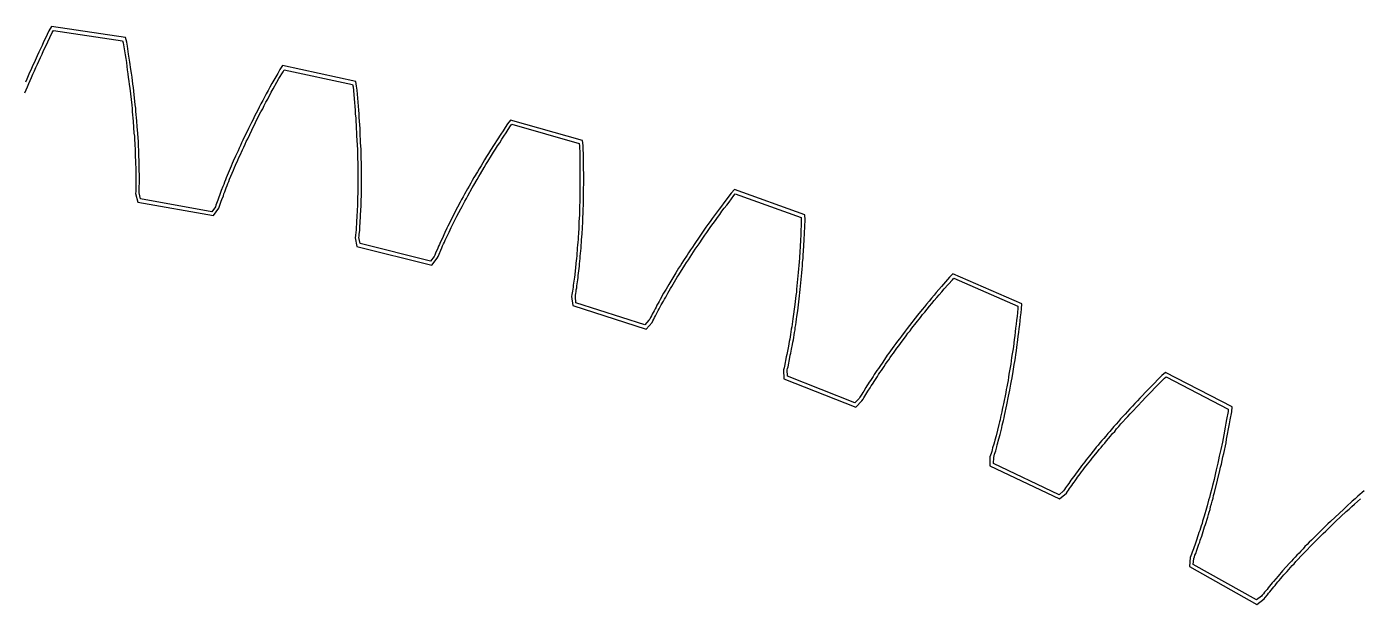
# Model space of a CAD drawing. Extents: x 0 to 2, y 0 to 2.
# Drawn here: x 1.1268 to 1.5072, y 1.8266 to 1.9915 of the extents above; entities that cross this region are included whole.
import ezdxf

# ---------------------------------------------------------------- set-up
doc = ezdxf.new("R2010")
doc.units = 0
doc.layers.get('0').update_dxf_attribs({"linetype": 'CONTINUOUS'})

msp = doc.modelspace()

# ---------------------------------------------------------------- linework, layer by layer
at = {"color": 0}
for points in [[(1.1263, 1.9726), (1.12706, 1.97433), (1.12739, 1.97526), (1.12777, 1.97613), (1.1282, 1.97706), (1.12858, 1.97797), (1.12902, 1.97889), (1.12939, 1.97987), (1.12983, 1.98079), (1.1307, 1.98275), (1.13118, 1.98372), (1.13162, 1.98475), (1.13211, 1.98574), (1.13406, 1.98986), (1.13439, 1.9904), (1.15413, 1.98753), (1.1543, 1.98687), (1.15446, 1.98579), (1.15468, 1.98465), (1.15484, 1.98351), (1.15506, 1.98242), (1.15522, 1.98128), (1.15533, 1.98019), (1.15549, 1.97917), (1.15565, 1.97808), (1.15576, 1.97706), (1.15593, 1.97597), (1.15603, 1.97499), (1.1562, 1.97396), (1.15674, 1.96907), (1.15685, 1.96815), (1.1569, 1.96724), (1.15701, 1.96631), (1.15706, 1.96544), (1.15717, 1.96451), (1.15728, 1.96278), (1.15739, 1.96115), (1.1575, 1.96029), (1.1575, 1.95953), (1.15761, 1.9579), (1.15772, 1.95637), (1.15772, 1.95562), (1.15777, 1.95492), (1.15777, 1.95421), (1.15782, 1.9535), (1.15782, 1.95215), (1.15788, 1.95144), (1.15788, 1.94954), (1.15793, 1.94894), (1.15793, 1.94715), (1.15788, 1.94661), (1.15788, 1.9445), (1.15782, 1.9439), (1.15848, 1.94146), (1.18012, 1.93756), (1.18159, 1.93967), (1.18207, 1.94114), (1.18229, 1.94168), (1.18245, 1.94217), (1.18289, 1.94325), (1.18305, 1.94379), (1.18327, 1.94433), (1.1837, 1.94553), (1.18397, 1.94613), (1.18419, 1.94672), (1.18446, 1.94732), (1.18468, 1.94797), (1.18576, 1.95057), (1.18609, 1.95128), (1.18636, 1.95199), (1.18701, 1.9534), (1.18734, 1.95415), (1.18766, 1.95486), (1.18831, 1.95637), (1.18869, 1.95714), (1.18907, 1.95796), (1.1894, 1.95871), (1.18983, 1.95953), (1.19097, 1.96197), (1.19314, 1.96631), (1.19363, 1.96724), (1.19412, 1.9681), (1.19455, 1.96903), (1.19504, 1.96994), (1.19558, 1.97086), (1.19656, 1.97282), (1.1971, 1.97374), (1.19819, 1.97569), (1.19873, 1.97672), (1.19992, 1.97868), (1.20025, 1.97922), (1.21978, 1.97499), (1.21989, 1.97439), (1.22032, 1.96983), (1.22038, 1.96875), (1.22049, 1.96767), (1.22054, 1.96658), (1.22065, 1.9655), (1.2207, 1.96446), (1.22076, 1.96338), (1.22081, 1.9624), (1.22092, 1.96137), (1.22092, 1.96035), (1.22114, 1.95643), (1.22114, 1.95551), (1.22119, 1.95458), (1.22119, 1.95367), (1.22125, 1.95281), (1.22125, 1.94374), (1.22119, 1.94299), (1.22119, 1.94228), (1.22114, 1.94151), (1.22114, 1.94015), (1.22108, 1.93946), (1.22108, 1.93881), (1.22098, 1.9375), (1.22098, 1.9369), (1.22092, 1.93625), (1.22087, 1.93565), (1.22087, 1.93506), (1.22081, 1.93451), (1.22076, 1.93392), (1.22076, 1.93343), (1.2207, 1.93283), (1.22059, 1.93186), (1.22054, 1.93126), (1.22098, 1.92876), (1.24235, 1.92339), (1.24392, 1.9254), (1.24414, 1.92594), (1.24523, 1.92839), (1.24544, 1.92893), (1.24571, 1.92947), (1.24593, 1.93001), (1.2462, 1.93056), (1.24647, 1.93115), (1.24674, 1.93169), (1.24729, 1.93289), (1.24761, 1.93349), (1.24788, 1.93414), (1.24951, 1.93739), (1.25065, 1.93951), (1.25098, 1.94021), (1.25141, 1.94092), (1.25179, 1.94168), (1.25223, 1.94243), (1.2526, 1.94319), (1.25391, 1.94547), (1.25434, 1.94629), (1.25532, 1.94792), (1.25575, 1.94874), (1.25629, 1.94954), (1.25727, 1.95128), (1.25781, 1.95215), (1.2583, 1.95301), (1.25939, 1.95475), (1.25998, 1.95568), (1.26052, 1.95654), (1.26112, 1.95751), (1.26172, 1.95839), (1.26232, 1.95936), (1.26291, 1.96029), (1.26356, 1.96126), (1.26416, 1.96218), (1.26481, 1.96317), (1.26519, 1.96365), (1.2844, 1.95817), (1.28445, 1.95751), (1.28456, 1.95524), (1.28456, 1.9541), (1.28461, 1.95296), (1.28461, 1.94347), (1.28456, 1.94243), (1.28456, 1.94146), (1.28451, 1.94049), (1.28451, 1.93956), (1.28445, 1.93864), (1.28445, 1.93772), (1.28434, 1.93587), (1.28429, 1.935), (1.28429, 1.93414), (1.28418, 1.9324), (1.28413, 1.93158), (1.28407, 1.93072), (1.28402, 1.92996), (1.28396, 1.92914), (1.28385, 1.92839), (1.2838, 1.92763), (1.28375, 1.92681), (1.28369, 1.92611), (1.28364, 1.92535), (1.28353, 1.92464), (1.28348, 1.92399), (1.28337, 1.92258), (1.28326, 1.92193), (1.28315, 1.92063), (1.28304, 1.92003), (1.28299, 1.91943), (1.28288, 1.91883), (1.28282, 1.91824), (1.28272, 1.91769), (1.28266, 1.9171), (1.28255, 1.91656), (1.2825, 1.91601), (1.28239, 1.91553), (1.28233, 1.91504), (1.28223, 1.91444), (1.28255, 1.91194), (1.30349, 1.90517), (1.30518, 1.90707), (1.30545, 1.90756), (1.30566, 1.90804), (1.30593, 1.90847), (1.30615, 1.90896), (1.30669, 1.90994), (1.30697, 1.91049), (1.30724, 1.91097), (1.30778, 1.91206), (1.30843, 1.91314), (1.30876, 1.91374), (1.30908, 1.91428), (1.30973, 1.91547), (1.31011, 1.91607), (1.31044, 1.91672), (1.31082, 1.91737), (1.3112, 1.91797), (1.31158, 1.91863), (1.31201, 1.91932), (1.31239, 1.91997), (1.31283, 1.92063), (1.31456, 1.92344), (1.31505, 1.92421), (1.31554, 1.92492), (1.31749, 1.92796), (1.31803, 1.92876), (1.31858, 1.92953), (1.31966, 1.93115), (1.32026, 1.93197), (1.3208, 1.93278), (1.3214, 1.9336), (1.32199, 1.93446), (1.32259, 1.93528), (1.32324, 1.93619), (1.32384, 1.93701), (1.32449, 1.93787), (1.32514, 1.93881), (1.32579, 1.93967), (1.3265, 1.9406), (1.32715, 1.94146), (1.32856, 1.94331), (1.32894, 1.94379), (1.34777, 1.93701), (1.34777, 1.93522), (1.34766, 1.93294), (1.3476, 1.93186), (1.34755, 1.93072), (1.34744, 1.92854), (1.34733, 1.92746), (1.34722, 1.9254), (1.34711, 1.92437), (1.34706, 1.92333), (1.34695, 1.92236), (1.3469, 1.92133), (1.34679, 1.92036), (1.34668, 1.91943), (1.34663, 1.91846), (1.34641, 1.91661), (1.34635, 1.91569), (1.34625, 1.91476), (1.34592, 1.91217), (1.34538, 1.9081), (1.34527, 1.90733), (1.34511, 1.90657), (1.34505, 1.90582), (1.34489, 1.90511), (1.34478, 1.90435), (1.34467, 1.90365), (1.34456, 1.903), (1.34446, 1.90229), (1.34429, 1.90158), (1.34424, 1.90093), (1.34408, 1.90028), (1.34364, 1.89789), (1.34348, 1.89729), (1.34294, 1.89458), (1.34283, 1.8941), (1.34267, 1.89356), (1.34277, 1.891), (1.36328, 1.88286), (1.36507, 1.88465), (1.3654, 1.88514), (1.36561, 1.88558), (1.36589, 1.88601), (1.36621, 1.8865), (1.36648, 1.88693), (1.36675, 1.88743), (1.3674, 1.8884), (1.36768, 1.88894), (1.36806, 1.88943), (1.36871, 1.89051), (1.36947, 1.8916), (1.36979, 1.89219), (1.37017, 1.89274), (1.37061, 1.89333), (1.37098, 1.89393), (1.37142, 1.89453), (1.3718, 1.89518), (1.37223, 1.89578), (1.37272, 1.89643), (1.37316, 1.89703), (1.37359, 1.89768), (1.37408, 1.89833), (1.37505, 1.89974), (1.37554, 1.90039), (1.37603, 1.9011), (1.37766, 1.90321), (1.3782, 1.90397), (1.3788, 1.90468), (1.37934, 1.90543), (1.38173, 1.90847), (1.38238, 1.90929), (1.38303, 1.91004), (1.38433, 1.91168), (1.38504, 1.91249), (1.38569, 1.91331), (1.38639, 1.91417), (1.3871, 1.91499), (1.38786, 1.91585), (1.38856, 1.91667), (1.39085, 1.91928), (1.39128, 1.91971), (1.40956, 1.91174), (1.40956, 1.91108), (1.40935, 1.90881), (1.40918, 1.90767), (1.40907, 1.90653), (1.4089, 1.90543), (1.40881, 1.90435), (1.40864, 1.90326), (1.40853, 1.90224), (1.40836, 1.90115), (1.40826, 1.90013), (1.4081, 1.89908), (1.40793, 1.89811), (1.40776, 1.89708), (1.40767, 1.89611), (1.4075, 1.89518), (1.40717, 1.89324), (1.40701, 1.89231), (1.4069, 1.89144), (1.40674, 1.89051), (1.40657, 1.88965), (1.40642, 1.88872), (1.40625, 1.88792), (1.40608, 1.88704), (1.40543, 1.88379), (1.40528, 1.88303), (1.40511, 1.88222), (1.40494, 1.88151), (1.40479, 1.88075), (1.40463, 1.88004), (1.40446, 1.87929), (1.40429, 1.87864), (1.40414, 1.87793), (1.40332, 1.87468), (1.403, 1.87349), (1.40283, 1.87294), (1.40267, 1.87235), (1.40235, 1.87125), (1.40224, 1.87071), (1.40207, 1.87022), (1.40192, 1.86968), (1.40158, 1.86871), (1.40153, 1.8661), (1.42144, 1.85667), (1.42339, 1.85829), (1.42367, 1.85878), (1.42399, 1.85915), (1.42426, 1.8596), (1.42458, 1.86003), (1.42492, 1.86051), (1.42524, 1.86094), (1.42557, 1.86143), (1.42589, 1.86187), (1.42626, 1.86236), (1.4266, 1.86285), (1.42697, 1.86339), (1.42736, 1.86388), (1.42774, 1.86442), (1.42817, 1.86496), (1.42854, 1.8655), (1.42942, 1.8666), (1.42985, 1.86719), (1.43033, 1.86774), (1.43078, 1.86833), (1.43224, 1.87011), (1.43272, 1.87076), (1.43326, 1.87136), (1.43375, 1.87201), (1.43431, 1.87261), (1.43485, 1.87326), (1.43539, 1.87397), (1.43599, 1.87463), (1.43658, 1.87532), (1.43718, 1.87597), (1.43772, 1.87668), (1.43838, 1.87733), (1.43896, 1.8781), (1.44092, 1.88021), (1.44157, 1.88097), (1.44228, 1.88167), (1.4451, 1.88471), (1.44586, 1.88553), (1.44661, 1.88629), (1.44737, 1.8871), (1.44894, 1.88867), (1.44971, 1.88949), (1.45133, 1.89111), (1.45182, 1.8915), (1.46957, 1.88232), (1.46951, 1.88167), (1.46907, 1.87939), (1.46886, 1.87831), (1.46869, 1.87717), (1.46826, 1.875), (1.4681, 1.87397), (1.46789, 1.87289), (1.46744, 1.87082), (1.46701, 1.86888), (1.46679, 1.86783), (1.46658, 1.86692), (1.46615, 1.86496), (1.46593, 1.8641), (1.4655, 1.86225), (1.46506, 1.86051), (1.46485, 1.8596), (1.46442, 1.85796), (1.46419, 1.8571), (1.46397, 1.85633), (1.46354, 1.85471), (1.46332, 1.854), (1.46268, 1.85172), (1.46224, 1.85032), (1.46208, 1.84967), (1.46181, 1.84896), (1.46164, 1.84831), (1.46143, 1.84765), (1.46121, 1.84706), (1.46099, 1.8464), (1.46083, 1.84581), (1.46061, 1.84521), (1.46044, 1.84463), (1.46024, 1.84407), (1.46001, 1.84347), (1.45985, 1.84299), (1.45964, 1.84244), (1.45947, 1.8419), (1.45931, 1.84142), (1.4591, 1.84093), (1.45893, 1.84044), (1.45871, 1.8399), (1.4585, 1.8374), (1.47771, 1.82656), (1.47976, 1.82813), (1.48008, 1.82856), (1.48074, 1.82932), (1.48107, 1.82975), (1.48144, 1.83018), (1.48178, 1.83062), (1.48215, 1.83106), (1.48253, 1.83154), (1.48292, 1.83197), (1.48329, 1.83247), (1.48372, 1.83296), (1.4841, 1.83339), (1.48454, 1.83393), (1.48497, 1.83442), (1.4854, 1.83496), (1.48589, 1.83544), (1.48633, 1.83599), (1.48779, 1.83763), (1.48833, 1.83817), (1.48882, 1.83876), (1.48936, 1.83931), (1.49046, 1.8405), (1.49104, 1.8411), (1.4916, 1.84169), (1.49343, 1.84353), (1.49403, 1.84418), (1.49664, 1.84679), (1.49735, 1.84744), (1.49804, 1.84814), (1.49875, 1.84879), (1.50017, 1.85021), (1.50319, 1.85303), (1.50401, 1.85374), (1.50478, 1.85449), (1.50558, 1.85519), (1.50646, 1.85596), (1.50726, 1.85672)], [(1.50831, 1.859), (1.50657, 1.85747), (1.50575, 1.85672), (1.50493, 1.85601), (1.50331, 1.85449), (1.5025, 1.85379), (1.49869, 1.85026), (1.49799, 1.84956), (1.49729, 1.8489), (1.49393, 1.84554), (1.49333, 1.84489), (1.49268, 1.84429), (1.49208, 1.84364), (1.49143, 1.84304), (1.49089, 1.84239), (1.49029, 1.84179), (1.48975, 1.84119), (1.48915, 1.8406), (1.48861, 1.84), (1.48807, 1.83946), (1.48757, 1.83886), (1.48703, 1.83832), (1.48508, 1.83615), (1.48465, 1.83561), (1.48421, 1.83512), (1.48378, 1.83458), (1.48247, 1.83311), (1.4821, 1.83268), (1.48172, 1.83219), (1.48096, 1.83132), (1.48063, 1.83083), (1.48025, 1.8304), (1.47993, 1.83003), (1.4796, 1.82958), (1.47928, 1.82921), (1.479, 1.82889), (1.4776, 1.82781), (1.45958, 1.83794), (1.45975, 1.83968), (1.4599, 1.84011), (1.46007, 1.8406), (1.46029, 1.8411), (1.46061, 1.84207), (1.46083, 1.84261), (1.46099, 1.84315), (1.46121, 1.84375), (1.46143, 1.84429), (1.46158, 1.84489), (1.46203, 1.84608), (1.46224, 1.84674), (1.4624, 1.84733), (1.46262, 1.84799), (1.46283, 1.84868), (1.46306, 1.84933), (1.46371, 1.85146), (1.46392, 1.85221), (1.46408, 1.85292), (1.46436, 1.85368), (1.46451, 1.85449), (1.46474, 1.85525), (1.465, 1.85607), (1.46522, 1.85688), (1.46539, 1.85769), (1.46565, 1.85851), (1.46653, 1.86199), (1.46718, 1.86475), (1.46739, 1.86572), (1.46761, 1.86664), (1.46783, 1.86762), (1.46804, 1.86865), (1.46826, 1.86963), (1.46892, 1.87272), (1.46907, 1.87375), (1.46994, 1.8781), (1.47011, 1.87924), (1.47054, 1.88151), (1.47065, 1.88292), (1.45167, 1.89279), (1.45063, 1.89187), (1.44737, 1.88861), (1.44661, 1.88781), (1.44586, 1.88704), (1.4451, 1.88624), (1.44433, 1.88547), (1.44363, 1.88471), (1.44293, 1.8839), (1.44222, 1.88314), (1.44151, 1.88243), (1.44081, 1.88167), (1.44015, 1.88092), (1.43886, 1.8795), (1.43821, 1.87875), (1.43756, 1.87804), (1.43696, 1.87739), (1.43576, 1.87597), (1.43517, 1.87532), (1.43463, 1.87463), (1.43408, 1.87397), (1.43349, 1.87332), (1.43294, 1.87267), (1.43246, 1.87201), (1.43192, 1.87142), (1.43143, 1.87076), (1.42996, 1.86897), (1.42953, 1.86837), (1.42904, 1.86783), (1.4286, 1.86724), (1.42774, 1.86615), (1.42731, 1.86556), (1.42692, 1.86507), (1.42654, 1.86453), (1.42617, 1.86404), (1.42578, 1.8635), (1.4254, 1.86301), (1.42507, 1.86253), (1.42469, 1.86203), (1.42438, 1.86154), (1.42404, 1.86111), (1.42372, 1.86062), (1.42339, 1.86019), (1.42312, 1.85981), (1.42285, 1.85938), (1.42258, 1.859), (1.42128, 1.85786), (1.40261, 1.86681), (1.40267, 1.86854), (1.40278, 1.86893), (1.40289, 1.86942), (1.40306, 1.86996), (1.40321, 1.87044), (1.40354, 1.87153), (1.40365, 1.87207), (1.40381, 1.87267), (1.40397, 1.87321), (1.40414, 1.87386), (1.40446, 1.87506), (1.40494, 1.87701), (1.40511, 1.87771), (1.40528, 1.87836), (1.40543, 1.87907), (1.4056, 1.87983), (1.40576, 1.88053), (1.40642, 1.88357), (1.4069, 1.88601), (1.40707, 1.88687), (1.40722, 1.88769), (1.40756, 1.88943), (1.40771, 1.89035), (1.40787, 1.89122), (1.40821, 1.89307), (1.40853, 1.89501), (1.40869, 1.89594), (1.40886, 1.89697), (1.40896, 1.89794), (1.40913, 1.89899), (1.40924, 1.90001), (1.40956, 1.90207), (1.40967, 1.90315), (1.40983, 1.90424), (1.40994, 1.90533), (1.4101, 1.90642), (1.41032, 1.90869), (1.41049, 1.90983), (1.4106, 1.91097), (1.41064, 1.91237), (1.391, 1.92096), (1.39003, 1.91997), (1.38775, 1.91737), (1.38704, 1.9165), (1.38628, 1.91564), (1.38563, 1.91482), (1.38493, 1.91401), (1.38422, 1.91314), (1.38352, 1.91233), (1.38287, 1.91151), (1.38222, 1.91075), (1.38091, 1.90913), (1.37793, 1.90533), (1.37739, 1.90457), (1.3763, 1.90315), (1.37576, 1.9024), (1.37522, 1.90169), (1.37473, 1.90104), (1.37419, 1.90033), (1.3737, 1.89962), (1.37321, 1.89899), (1.37277, 1.89833), (1.37229, 1.89768), (1.37098, 1.89572), (1.37012, 1.89453), (1.36974, 1.89393), (1.3693, 1.89333), (1.36892, 1.89274), (1.36854, 1.89219), (1.36822, 1.8916), (1.36784, 1.89106), (1.36751, 1.89051), (1.36713, 1.89003), (1.36681, 1.88949), (1.36648, 1.889), (1.36621, 1.88846), (1.36556, 1.88747), (1.36529, 1.88704), (1.36502, 1.88656), (1.36448, 1.88569), (1.36426, 1.88531), (1.36301, 1.88411), (1.3438, 1.89176), (1.34375, 1.8935), (1.3438, 1.89387), (1.34397, 1.89438), (1.34451, 1.89708), (1.34462, 1.89768), (1.34478, 1.89828), (1.345, 1.89947), (1.34522, 1.90076), (1.34538, 1.90142), (1.34549, 1.90207), (1.34581, 1.90419), (1.34598, 1.90494), (1.34603, 1.90565), (1.34619, 1.90642), (1.3463, 1.90717), (1.34641, 1.90799), (1.34652, 1.90875), (1.34673, 1.91037), (1.34684, 1.91124), (1.34695, 1.91206), (1.34728, 1.91465), (1.34738, 1.91558), (1.34744, 1.9165), (1.34766, 1.91835), (1.34777, 1.91932), (1.34782, 1.92031), (1.34793, 1.92128), (1.34798, 1.92225), (1.34809, 1.92324), (1.34814, 1.92426), (1.34825, 1.92529), (1.34831, 1.92638), (1.34842, 1.9274), (1.34858, 1.93067), (1.34885, 1.93636), (1.3488, 1.93778), (1.32867, 1.94499), (1.32775, 1.94396), (1.32563, 1.94119), (1.32498, 1.94032), (1.32433, 1.9394), (1.32237, 1.93679), (1.32178, 1.93593), (1.32113, 1.93506), (1.32053, 1.93425), (1.31993, 1.93338), (1.31939, 1.93257), (1.31879, 1.93175), (1.31717, 1.92931), (1.31668, 1.92854), (1.31613, 1.92779), (1.31559, 1.92697), (1.31516, 1.92626), (1.31418, 1.92475), (1.31369, 1.92404), (1.31326, 1.92329), (1.31277, 1.92258), (1.31239, 1.92188), (1.31196, 1.92122), (1.31109, 1.91982), (1.30995, 1.91786), (1.30957, 1.91726), (1.30919, 1.91661), (1.30887, 1.91601), (1.30848, 1.91542), (1.30751, 1.91363), (1.30718, 1.91308), (1.30691, 1.91254), (1.30659, 1.912), (1.30632, 1.91146), (1.30604, 1.91097), (1.30577, 1.91043), (1.30523, 1.90944), (1.30501, 1.90896), (1.30474, 1.90847), (1.30452, 1.90804), (1.30431, 1.90767), (1.30317, 1.90636), (1.28348, 1.91271), (1.28331, 1.91444), (1.28337, 1.91488), (1.28348, 1.91536), (1.28353, 1.9159), (1.28358, 1.91639), (1.28369, 1.91699), (1.28375, 1.91754), (1.28385, 1.91812), (1.28391, 1.91868), (1.28402, 1.91928), (1.28407, 1.91992), (1.28413, 1.92051), (1.28423, 1.92117), (1.28429, 1.92182), (1.2844, 1.92247), (1.28445, 1.92318), (1.28451, 1.92383), (1.28461, 1.92453), (1.28467, 1.92529), (1.28472, 1.926), (1.28478, 1.92676), (1.28488, 1.92751), (1.28494, 1.92828), (1.28499, 1.9291), (1.28505, 1.92985), (1.2851, 1.93067), (1.28516, 1.93153), (1.28521, 1.93235), (1.28543, 1.93582), (1.28543, 1.93674), (1.28554, 1.93858), (1.28554, 1.93951), (1.28559, 1.94049), (1.28559, 1.94243), (1.28564, 1.94342), (1.28564, 1.94547), (1.2857, 1.9465), (1.2857, 1.94971), (1.28564, 1.95079), (1.28564, 1.95301), (1.28559, 1.9541), (1.28559, 1.95524), (1.28554, 1.95643), (1.28554, 1.95757), (1.28537, 1.95899), (1.26481, 1.96485), (1.26394, 1.96376), (1.26329, 1.96278), (1.2627, 1.96181), (1.26204, 1.96083), (1.25906, 1.95622), (1.25852, 1.95529), (1.25798, 1.95443), (1.25743, 1.9535), (1.25689, 1.95269), (1.2564, 1.95182), (1.25586, 1.95096), (1.25537, 1.95008), (1.25439, 1.94846), (1.25391, 1.9476), (1.25347, 1.94683), (1.25298, 1.94601), (1.25255, 1.94521), (1.25168, 1.94368), (1.2513, 1.94293), (1.25087, 1.94217), (1.25049, 1.9414), (1.24897, 1.93858), (1.24864, 1.93787), (1.24826, 1.93722), (1.24794, 1.93653), (1.24696, 1.93457), (1.24669, 1.93397), (1.24609, 1.93278), (1.24582, 1.93213), (1.24555, 1.93158), (1.24528, 1.93099), (1.24474, 1.9299), (1.24452, 1.92936), (1.24425, 1.92882), (1.24403, 1.92828), (1.24338, 1.92681), (1.24322, 1.92632), (1.24306, 1.92594), (1.24197, 1.92458), (1.2219, 1.92958), (1.22157, 1.93132), (1.22163, 1.93175), (1.22168, 1.93224), (1.22179, 1.93332), (1.22179, 1.93386), (1.22184, 1.9344), (1.22195, 1.9356), (1.22195, 1.93619), (1.22201, 1.93685), (1.22206, 1.93744), (1.22206, 1.9381), (1.22211, 1.93875), (1.22211, 1.9394), (1.22217, 1.94011), (1.22217, 1.94081), (1.22222, 1.94151), (1.22222, 1.94222), (1.22228, 1.94299), (1.22228, 1.9445), (1.22233, 1.94526), (1.22233, 1.95019), (1.22228, 1.95101), (1.22228, 1.95281), (1.22222, 1.95372), (1.22222, 1.95464), (1.22217, 1.95557), (1.22217, 1.95649), (1.22206, 1.95844), (1.22206, 1.95942), (1.22195, 1.96039), (1.22195, 1.96143), (1.2219, 1.96246), (1.22179, 1.96349), (1.22173, 1.96451), (1.22168, 1.9656), (1.22163, 1.96664), (1.22152, 1.96772), (1.22141, 1.96886), (1.22135, 1.96994), (1.22103, 1.97336), (1.22092, 1.97456), (1.2207, 1.97592), (1.19976, 1.98042), (1.199, 1.97928), (1.19841, 1.97819), (1.19732, 1.97624), (1.19672, 1.97526), (1.19618, 1.97428), (1.19569, 1.97331), (1.19515, 1.97233), (1.19466, 1.9714), (1.19412, 1.97049), (1.19363, 1.96951), (1.19314, 1.96858), (1.19271, 1.96772), (1.19222, 1.96679), (1.19179, 1.96593), (1.19135, 1.965), (1.19092, 1.96419), (1.19005, 1.96246), (1.18967, 1.96164), (1.18924, 1.96078), (1.18848, 1.95915), (1.1881, 1.95839), (1.18777, 1.95763), (1.18739, 1.95682), (1.18707, 1.95606), (1.18669, 1.95529), (1.18636, 1.95454), (1.18571, 1.95313), (1.18544, 1.95242), (1.18511, 1.95171), (1.18484, 1.95101), (1.18452, 1.95036), (1.1843, 1.94965), (1.18397, 1.949), (1.1837, 1.94835), (1.18348, 1.94775), (1.18321, 1.9471), (1.183, 1.9465), (1.18273, 1.9459), (1.18229, 1.94472), (1.18207, 1.94417), (1.18191, 1.94362), (1.18148, 1.94254), (1.18132, 1.942), (1.1811, 1.94151), (1.18077, 1.94054), (1.18066, 1.94011), (1.17963, 1.93869), (1.15929, 1.94239), (1.15891, 1.94407), (1.15891, 1.94607), (1.15896, 1.94661), (1.15896, 1.94954), (1.15891, 1.95019), (1.15891, 1.95215), (1.15885, 1.95285), (1.15885, 1.95356), (1.1588, 1.95426), (1.1588, 1.95497), (1.15875, 1.95574), (1.15875, 1.95643), (1.15869, 1.95719), (1.15864, 1.95801), (1.15864, 1.95876), (1.15842, 1.96203), (1.15831, 1.96289), (1.1582, 1.96463), (1.15809, 1.9655), (1.15804, 1.96642), (1.15793, 1.96733), (1.15788, 1.96826), (1.15777, 1.96918), (1.15733, 1.9731), (1.15723, 1.97412), (1.15706, 1.9751), (1.15685, 1.97715), (1.15668, 1.97825), (1.15652, 1.97928), (1.1562, 1.98144), (1.15603, 1.98258), (1.15587, 1.98367), (1.15554, 1.98594), (1.15533, 1.98708), (1.155, 1.98844), (1.13384, 1.99154), (1.13314, 1.99035), (1.13265, 1.98926), (1.13216, 1.98822), (1.13162, 1.98719), (1.13118, 1.98617), (1.13021, 1.98421), (1.12978, 1.98318), (1.12891, 1.98122), (1.12847, 1.98031), (1.12804, 1.97933), (1.1276, 1.9784), (1.12684, 1.97657), (1.12647, 1.97569)]]:
    msp.add_lwpolyline(points, dxfattribs=at)

doc.saveas('drawing.dxf')
